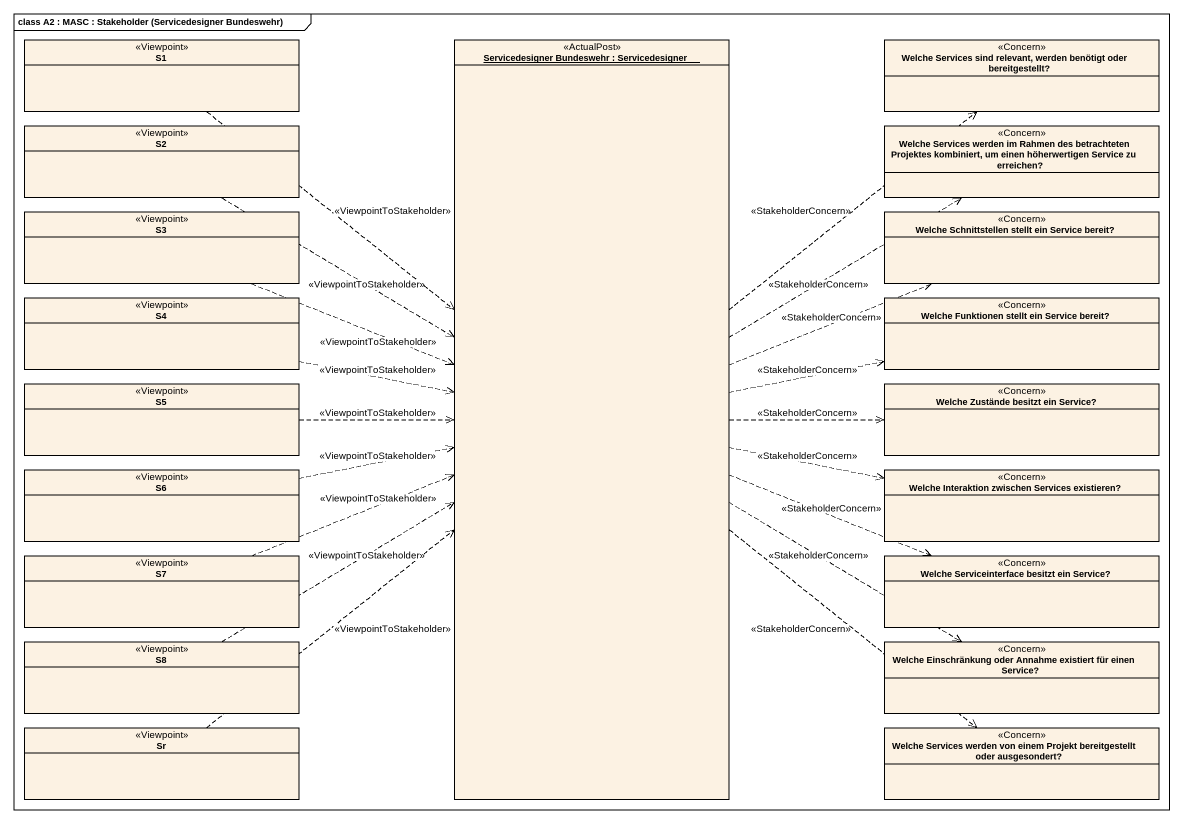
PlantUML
@startuml
mainframe class A2 : MASC : Stakeholder (Servicedesigner Bundeswehr)
hide circle
hide empty members
class S1 <<Viewpoint>>
object "Servicedesigner Bundeswehr : Servicedesigner" as Servicedesigner_Bundeswehr <<ActualPost>>
class "Welche Services sind relevant, werden benötigt oder bereitgestellt?" as Welche_Services_sind <<Concern>>
class S2 <<Viewpoint>>
class "Welche Services werden im Rahmen des betrachteten Projektes kombiniert, um einen höherwertigen Service zu erreichen?" as Welche_Services_werden_im <<Concern>>
class S3 <<Viewpoint>>
class "Welche Schnittstellen stellt ein Service bereit?" as Welche_Schnittstellen <<Concern>>
class S4 <<Viewpoint>>
class "Welche Funktionen stellt ein Service bereit?" as Welche_Funktionen_stellt <<Concern>>
class S5 <<Viewpoint>>
class "Welche Zustände besitzt ein Service?" as Welche_Zustände_besitzt_ein <<Concern>>
class S6 <<Viewpoint>>
class "Welche Interaktion zwischen Services existieren?" as Welche_Interaktion_zwischen <<Concern>>
class S7 <<Viewpoint>>
class "Welche Serviceinterface besitzt ein Service?" as Welche_Serviceinterface <<Concern>>
class S8 <<Viewpoint>>
class "Welche Einschränkung oder Annahme existiert für einen Service?" as Welche_Einschränkung_oder <<Concern>>
class Sr <<Viewpoint>>
class "Welche Services werden von einem Projekt bereitgestellt oder ausgesondert?" as Welche_Services_werden_von <<Concern>>
S1 ..> Servicedesigner_Bundeswehr : <<ViewpointToStakeholder>>
Servicedesigner_Bundeswehr .up.> Welche_Services_sind : <<StakeholderConcern>>
Servicedesigner_Bundeswehr .up.> Welche_Services_werden_im : <<StakeholderConcern>>
Servicedesigner_Bundeswehr .right.> Welche_Schnittstellen : <<StakeholderConcern>>
Servicedesigner_Bundeswehr .right.> Welche_Funktionen_stellt : <<StakeholderConcern>>
Servicedesigner_Bundeswehr .right.> Welche_Zustände_besitzt_ein : <<StakeholderConcern>>
Servicedesigner_Bundeswehr .right.> Welche_Interaktion_zwischen : <<StakeholderConcern>>
Servicedesigner_Bundeswehr .right.> Welche_Serviceinterface : <<StakeholderConcern>>
Servicedesigner_Bundeswehr ..> Welche_Einschränkung_oder : <<StakeholderConcern>>
Servicedesigner_Bundeswehr ..> Welche_Services_werden_von : <<StakeholderConcern>>
S2 ..> Servicedesigner_Bundeswehr : <<ViewpointToStakeholder>>
S3 .right.> Servicedesigner_Bundeswehr : <<ViewpointToStakeholder>>
S4 .right.> Servicedesigner_Bundeswehr : <<ViewpointToStakeholder>>
S5 .right.> Servicedesigner_Bundeswehr : <<ViewpointToStakeholder>>
S6 .right.> Servicedesigner_Bundeswehr : <<ViewpointToStakeholder>>
S7 .right.> Servicedesigner_Bundeswehr : <<ViewpointToStakeholder>>
S8 .up.> Servicedesigner_Bundeswehr : <<ViewpointToStakeholder>>
Sr .up.> Servicedesigner_Bundeswehr : <<ViewpointToStakeholder>>
@enduml
